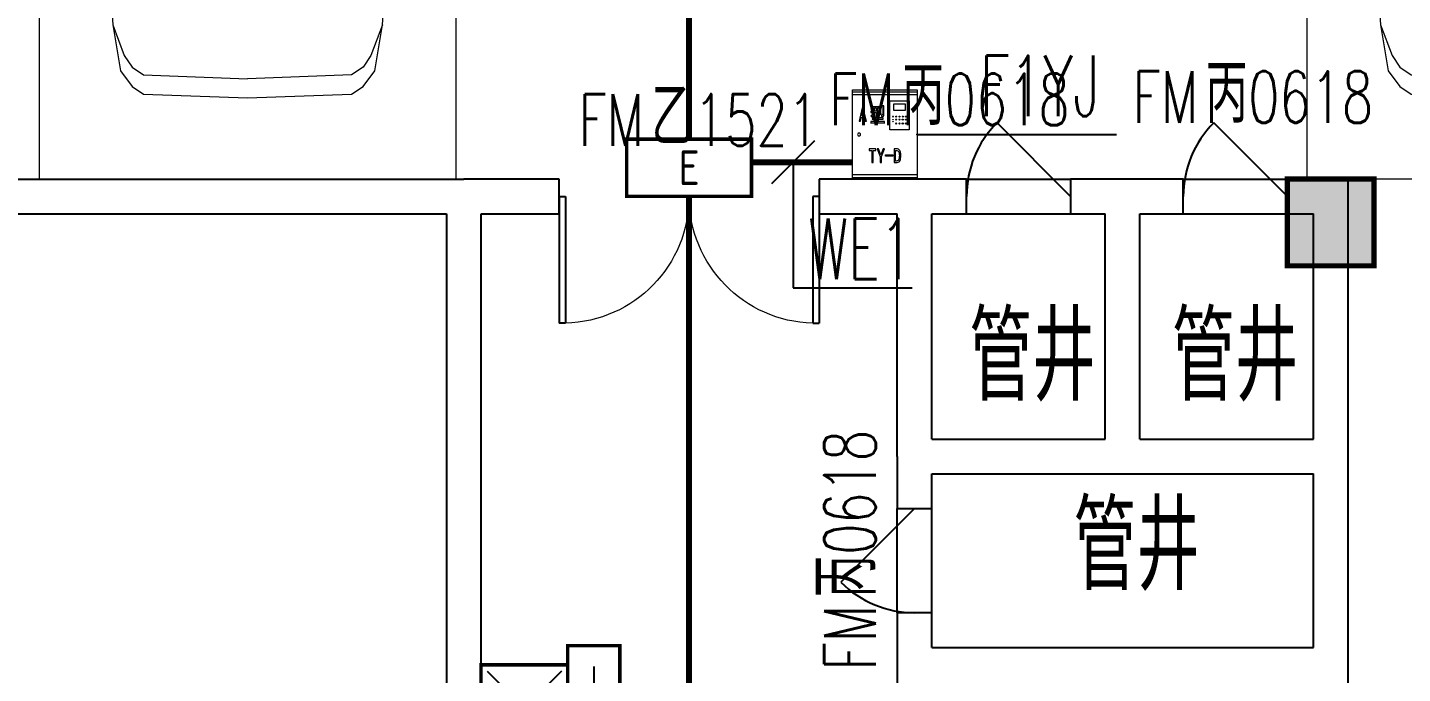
# Model space of a CAD drawing. Extents: x -6243262 to 3079315, y -2914302 to 172723.
# Drawn here: x -2453395 to -2445465, y -1002747 to -999024 of the extents above; entities that cross this region are included whole.
import ezdxf
from ezdxf.enums import TextEntityAlignment as Align

# ---------------------------------------------------------------- set-up
doc = ezdxf.new("R2010")
doc.units = 0
doc.header["$LTSCALE"] = 1000
doc.linetypes.add('DASH', pattern=[0.35, 0.25, -0.1])
for name, color, linetype in [('0-柱网', 2, 'Continuous'), ('DIM-应急', 3, 'Continuous'), ('DIM-消防', 3, 'Continuous'), ('DOOR_FIRE', 4, 'Continuous'), ('DOOR_FIRE_TEXT', 7, 'Continuous'), ('EQUIP-应急', 3, 'Continuous'), ('EQUIP-消防', 3, 'Continuous'), ('PUB_TEXT', 7, 'Continuous'), ('WALL', 9, 'Continuous'), ('WINDOW', 4, 'Continuous'), ('WINDOW_TEXT', 7, 'Continuous'), ('WIRE-应急', 1, 'DASH')]:
    doc.layers.add(name, color=color, linetype=linetype)
doc.layers.add('车位', color=252, linetype='Continuous', lineweight=5)
doc.styles.add('_TCH_DIM', font='SIMPLEX', dxfattribs={"bigfont": 'GBCBIG'})
doc.styles.add('_TCH_WINDOW', font='SIMPLEX', dxfattribs={"height": 3.5, "bigfont": 'GBCBIG'})
doc.styles.add('_TEL_ATTDEF', font='gbenor', dxfattribs={"bigfont": 'gbcbig'})
doc.styles.add('_TEL_DIM', font='SIMPLEX', dxfattribs={"width": 0.8, "height": 3.5, "bigfont": 'HZTXT'})

# ---------------------------------------------------------------- blocks, each defined once
blk = doc.blocks.new('chewei')
at = {"layer": '车位', "color": 0}
for p, q in [((49134.09584943589, 154981.8911440012), (49200.75581665488, 155026.3311221408)), ((49200.75581665488, 155026.3311221408), (49800.69552161907, 155048.5511112144)), ((50400.63522658138, 155026.3311221408), (49800.69552161907, 155048.5511112144)), ((50467.2951938013, 154981.8911440011), (50400.63522658138, 155026.3311221408)), ((49089.65587128959, 154915.2311767803), (49134.09584943589, 154981.8911440012)), ((50511.73517194665, 154915.2311767803), (50467.2951938013, 154981.8911440011)), ((49022.99590407345, 154737.4712642026), (49089.65587128959, 154915.2311767803)), ((50578.39513916468, 154737.4712642026), (50511.73517194665, 154915.2311767803)), ((49311.85576201732, 154359.7314499661), (49622.93560903575, 154426.3914171795)), ((49622.93560903575, 154426.3914171795), (49978.45543420049, 154426.3914171795)), ((50289.53528121893, 154359.7314499661), (49978.45543420049, 154426.3914171795)), ((49245.19579479929, 154293.0714827415), (49311.85576201732, 154359.7314499661)), ((50356.19524843696, 154293.0714827415), (50289.53528121893, 154359.7314499661)), ((49200.75581665488, 154159.7515483111), (49245.19579479929, 154293.0714827415)), ((50400.63522658138, 154159.7515483111), (50356.19524843696, 154293.0714827415)), ((49200.75581665488, 154026.4316138732), (49200.75581665488, 154159.7515483111)), ((50400.63522658138, 154026.4316138732), (50400.63522658138, 154159.7515483111)), ((49245.19579479929, 153937.5516575825), (49200.75581665488, 154026.4316138732)), ((50356.19524843696, 153937.5516575825), (50400.63522658138, 154026.4316138732)), ((49267.41578387196, 153915.331668505), (49245.19579479929, 153937.5516575825)), ((49289.63577294558, 153915.331668505), (49267.41578387196, 153915.331668505)), ((49311.85576201732, 153937.5516575825), (49289.63577294558, 153915.331668505)), ((49356.29574016362, 153959.7716466523), (49311.85576201732, 153937.5516575825)), ((49556.27564181772, 153981.9916357259), (49356.29574016362, 153959.7716466523)), ((50045.11540141852, 153981.9916357259), (49556.27564181772, 153981.9916357259)), ((50045.11540141852, 153981.9916357259), (50245.09530307357, 153959.7716466523)), ((50245.09530307357, 153959.7716466523), (50289.53528121893, 153937.5516575825)), ((50289.53528121893, 153937.5516575825), (50311.75527029161, 153915.331668505)), ((50311.75527029161, 153915.331668505), (50333.97525936523, 153915.331668505)), ((50333.97525936523, 153915.331668505), (50356.19524843696, 153937.5516575825)), ((49156.31583850763, 153848.6717012917), (49134.09584943589, 153826.4517122181)), ((49267.41578387196, 153693.1317777764), (49156.31583850763, 153848.6717012917)), ((50333.97525936523, 153693.1317777764), (50445.07520472768, 153848.6717012917)), ((50445.07520472768, 153848.6717012917), (50467.2951938013, 153826.4517122181)), ((49134.09584943589, 153826.4517122181), (49111.87586036227, 153093.1920728188)), ((50467.2951938013, 153826.4517122181), (50489.51518287492, 153093.1920728188)), ((49289.63577294558, 153582.0318324158), (49267.41578387196, 153693.1317777764)), ((50311.75527029161, 153582.0318324158), (50333.97525936523, 153693.1317777764)), ((49289.63577294558, 153159.8520400321), (49289.63577294558, 153582.0318324158)), ((50311.75527029161, 153159.8520400321), (50311.75527029161, 153582.0318324158)), ((49111.87586036227, 153093.1920728188), (49289.63577294558, 153159.8520400321)), ((50489.51518287492, 153093.1920728188), (50311.75527029161, 153159.8520400321)), ((49289.63577294558, 153093.1920728188), (49111.87586036227, 153004.3121165243)), ((49289.63577294558, 152537.6923460009), (49289.63577294558, 153093.1920728188)), ((50311.75527029161, 153093.1920728188), (50489.51518287492, 153004.3121165243)), ((50311.75527029161, 152537.6923460009), (50311.75527029161, 153093.1920728188)), ((49111.87586036227, 153004.3121165243), (49111.87586036227, 152204.3925099079)), ((50489.51518287492, 153004.3121165243), (50489.51518287492, 152204.3925099079)), ((49111.87586036227, 152204.3925099079), (49289.63577294558, 152537.6923460009)), ((50489.51518287492, 152204.3925099079), (50311.75527029161, 152537.6923460009)), ((49134.09584943589, 152093.2925645435), (49334.07575109094, 152471.03237878)), ((49334.07575109094, 152471.03237878), (49422.95570738165, 152426.5924006328)), ((49422.95570738165, 152426.5924006328), (49556.27564181772, 152404.3724115592)), ((50178.43533585554, 152426.5924006328), (50045.11540141852, 152404.3724115592)), ((50267.31529214625, 152471.03237878), (50178.43533585554, 152426.5924006328)), ((50467.2951938013, 152093.2925645435), (50267.31529214625, 152471.03237878)), ((49556.27564181772, 152404.3724115592), (49800.69552161907, 152382.1524224856)), ((50045.11540141852, 152404.3724115592), (49800.69552161907, 152382.1524224856)), ((49200.75581665488, 152004.4126082491), (49134.09584943589, 152093.2925645435)), ((50400.63522658138, 152004.4126082491), (50467.2951938013, 152093.2925645435)), ((49289.63577294558, 151959.9726301056), (49200.75581665488, 152004.4126082491)), ((49556.27564181772, 151915.5326519621), (49289.63577294558, 151959.9726301056)), ((50045.11540141852, 151915.5326519621), (50311.75527029161, 151959.9726301056)), ((50311.75527029161, 151959.9726301056), (50400.63522658138, 152004.4126082491)), ((49489.61567459969, 150871.1931655396), (49289.63577294558, 151871.0926738111)), ((49800.69552161907, 151893.3126628847), (49556.27564181772, 151915.5326519621)), ((49800.69552161907, 151893.3126628847), (50045.11540141852, 151915.5326519621)), ((50111.77536863751, 150871.1931655396), (50311.75527029161, 151871.0926738111)), ((49067.43588221786, 150937.8531327605), (49022.99590407345, 151048.9530781248)), ((50533.95516101933, 150937.8531327605), (50578.39513916468, 151048.9530781248)), ((49156.31583850763, 150826.7531873962), (49067.43588221786, 150937.8531327605)), ((50445.07520472768, 150826.7531873962), (50533.95516101933, 150937.8531327605)), ((49356.29574016362, 150760.0932201753), (49156.31583850763, 150826.7531873962)), ((50245.09530307357, 150760.0932201753), (50445.07520472768, 150826.7531873962)), ((49800.69552161907, 150715.6532420356), (49356.29574016362, 150760.0932201753)), ((49800.69552161907, 150715.6532420356), (50245.09530307357, 150760.0932201753))]:
    blk.add_line(p, q, dxfattribs=at)
for points in [[(48600.69552161937, 150226.7732857412), (51000.69552161876, 150226.7732857412), (51000.69552161877, 155626.7732857398), (48600.69552161942, 155626.7732857398)], [(50578.39513916468, 154737.4712642026), (50600.61512823736, 154404.1714281096), (50600.61512823736, 151404.4729032915), (50578.39513916468, 150871.1931655396), (50511.73517194665, 150760.0932201753), (50445.07520472768, 150715.6532420356), (50089.55537956388, 150648.9932748148), (49800.69552161907, 150626.7732857412), (49511.83566367236, 150648.9932748148), (49156.31583850763, 150715.6532420356), (49089.65587128959, 150760.0932201753), (49022.99590407345, 150871.1931655396), (49000.77591499889, 151404.4729032915), (49000.77591499889, 154404.1714281096), (49022.99590407345, 154737.4712642026), (49067.43588221786, 155004.1111330748), (49134.09584943589, 155092.9910893655), (49200.75581665488, 155137.4310675089), (49800.69552161907, 155159.6510565788), (50400.63522658138, 155137.4310675089), (50467.2951938013, 155092.9910893655), (50533.95516101933, 155004.1111330748)]]:
    blk.add_lwpolyline(points, close=True, dxfattribs=at)
blk = doc.blocks.new('宿舍楼柱网1')
at = {"layer": '0-柱网'}
h = blk.add_hatch(color=0, dxfattribs=at)
h.dxf.hatch_style = 1
h.paths.add_polyline_path([(639507.8966830173, 145126.3070071307), (640007.8966830173, 145126.3070071307), (640007.8966830173, 144626.3070071307), (639507.8966830173, 144626.3070071307)])
at = {"layer": '0-柱网', "color": 0, "const_width": 30}
blk.add_lwpolyline([(639507.8966830173, 145126.3070071307), (640007.8966830173, 145126.3070071307), (640007.8966830173, 144626.3070071307), (639507.8966830173, 144626.3070071307)], close=True, dxfattribs=at)
blk = doc.blocks.new('$DorLib2D$00000114')
at = {"color": 0}
blk.add_line((0.4999999999999964, 3.552713678800501e-15), (-0.2071067811864751, 0.7071067811864857), dxfattribs=at)
blk.add_arc((0.5000000000013856, -1.154631945610163e-12), 1.000000000001696, 135, 180, dxfattribs=at)
blk = doc.blocks.new('$DorLib2D$00000002')
at = {"color": 0}
for p, q in [((-0.5, -5.684341886080802e-17), (-0.5000000000000007, 0.4875)), ((-0.4750000000000007, 0.4875), (-0.5000000000000007, 0.4875)), ((-0.475, -2.842170943040401e-17), (-0.4750000000000007, 0.4875)), ((0.475, -2.842170943040401e-17), (0.4750000000000007, 0.4875)), ((0.4750000000000007, 0.4875), (0.5000000000000007, 0.4875)), ((0.5, -5.684341886080802e-17), (0.5000000000000007, 0.4875)), ((-0.5, -5.684341886080802e-17), (-0.475, -2.842170943040401e-17)), ((0.5, -5.684341886080802e-17), (0.475, -2.842170943040401e-17))]:
    blk.add_line(p, q, dxfattribs=at)
at = {"color": 0, "lineweight": 13}
for centre, start, end in [((-0.4875, -4.263256414560601e-17), 0, 88.53071641864632), ((0.4875, -4.263256414560601e-17), 91.4692835813537, 180)]:
    blk.add_arc(centre, 0.4875, start, end, dxfattribs=at)
blk = doc.blocks.new('43242')
at = {"layer": 'WALL', "color": 8}
for p, q in [((1210628.766942813, -1140484.36312401), (1213728.766992117, -1140484.364652097)), ((1214278.770689262, -1140484.364923222), (1213728.766992117, -1140484.364652097)), ((1214278.770590675, -1140684.36492323), (1214278.770689262, -1140484.364923222)), ((1215778.770688956, -1140484.365662622), (1215778.77059037, -1140684.365662631)), ((1216328.766992117, -1140484.365933724), (1215778.770688956, -1140484.365662622)), ((1216628.766942749, -1140484.365933838), (1216328.766942823, -1140484.365933724)), ((1216628.766942749, -1140684.365933594), (1216628.766942749, -1140484.365933838)), ((1217528.766942823, -1140484.365933724), (1217228.766942749, -1140484.365933838)), ((1217228.766942749, -1140484.365933838), (1217228.766942749, -1140684.365933594)), ((1217878.766942749, -1140484.365933744), (1217528.766942823, -1140484.365933724)), ((1217878.766942749, -1140684.365933863), (1217878.766942749, -1140484.365933744)), ((1218828.766942873, -1140484.365933653), (1218478.766942749, -1140484.365933711)), ((1218478.766942749, -1140484.365933711), (1218478.766942749, -1140684.365933863)), ((1218828.766942836, -1142084.365933724), (1218828.766942873, -1140484.365933653)), ((1210828.766942813, -1140684.363222597), (1213628.766942829, -1140684.364602811)), ((1213628.766942829, -1140684.364602811), (1213628.76694283, -1146384.36646759)), ((1213828.766942798, -1146384.36646759), (1213828.766942829, -1140684.3647014)), ((1213828.766942829, -1140684.3647014), (1214278.770590675, -1140684.36492323)), ((1215778.77059037, -1140684.365662631), (1216228.766942843, -1140684.36588444)), ((1216228.766942823, -1142084.365933724), (1216228.766942843, -1140684.36588444)), ((1216428.766942842, -1141984.365933667), (1216428.766942842, -1140684.365933634)), ((1216428.766942842, -1140684.365933634), (1216628.766942749, -1140684.365933594)), ((1217228.766942749, -1140684.365933594), (1217428.766942842, -1140684.365933634)), ((1217428.766942842, -1141984.365933667), (1217428.766942842, -1140684.365933634)), ((1217628.766942842, -1141984.365933871), (1217628.766942843, -1140684.365933854)), ((1217628.766942843, -1140684.365933854), (1217878.766942749, -1140684.365933863)), ((1218478.766942749, -1140684.365933863), (1218628.766942781, -1140684.365933854)), ((1218628.766942781, -1141984.365933871), (1218628.766942781, -1140684.365933854)), ((1216428.766942842, -1141984.365933667), (1217428.766942842, -1141984.365933667)), ((1217628.766942842, -1141984.365933871), (1218628.766942781, -1141984.365933871)), ((1216228.766942823, -1142084.365933724), (1216228.766942749, -1142384.365933533)), ((1218828.766942836, -1143284.365933724), (1218828.766942836, -1142084.365933724)), ((1216428.76694286, -1142384.365933533), (1216428.766942749, -1142184.36593387)), ((1216428.766942749, -1142184.36593387), (1217528.766942823, -1142184.365933724)), ((1217528.766942823, -1142184.365933724), (1218628.766942916, -1142184.365933667)), ((1218628.766942916, -1143184.365933769), (1218628.766942916, -1142184.365933667)), ((1216228.766942749, -1142384.365933533), (1216428.76694286, -1142384.365933533)), ((1216428.76694286, -1142984.365933533), (1216228.766942749, -1142984.365933533)), ((1216228.766942749, -1142984.365933533), (1216228.766942823, -1143284.365933724)), ((1216428.766942749, -1143184.365933769), (1216428.76694286, -1142984.365933533)), ((1216428.766942749, -1143184.365933769), (1218628.766942916, -1143184.365933769)), ((1216228.766942823, -1143284.365933724), (1216228.766942832, -1143909.365933533)), ((1218828.766942836, -1145684.365933724), (1218828.766942836, -1143284.365933724))]:
    blk.add_line(p, q, dxfattribs=at)
at = {"layer": 'WINDOW', "color": 8}
for p, q in [((1216628.766942823, -1140484.365933724), (1217228.766942823, -1140484.365933724)), ((1217878.766942823, -1140484.365933724), (1218478.766942823, -1140484.365933724)), ((1216628.766942823, -1140684.365933724), (1217228.766942823, -1140684.365933724)), ((1217878.766942823, -1140684.365933724), (1218478.766942823, -1140684.365933724)), ((1216228.766942823, -1142984.365933724), (1216228.766942823, -1142384.365933724)), ((1216428.766942823, -1142984.365933724), (1216428.766942823, -1142384.365933724))]:
    blk.add_line(p, q, dxfattribs=at)
at = {"layer": '0-柱网', "color": 8}
blk.add_blockref('宿舍楼柱网1', (578970.8709176425, -1285610.676399468), dxfattribs=at)
at = {"layer": 'DOOR_FIRE', "color": 8, "xscale": 1500, "yscale": -1500, "zscale": 200, "rotation": 359.9999717569882}
blk.add_blockref('$DorLib2D$00000002', (1215028.770639825, -1140584.365292912), dxfattribs=at)
at = {"layer": 'WINDOW', "color": 8, "xscale": 600, "yscale": 600, "zscale": 600}
for p in [(1216928.766942823, -1140584.365933724), (1218178.766942823, -1140584.365933724)]:
    blk.add_blockref('$DorLib2D$00000114', p, dxfattribs=at)
at = {"layer": 'WINDOW', "color": 8, "xscale": 600, "yscale": 600, "zscale": 600, "rotation": 90}
blk.add_blockref('$DorLib2D$00000114', (1216328.766942823, -1142684.365933724), dxfattribs=at)
at = {"layer": '车位', "color": 8, "xscale": -1, "rotation": 180}
for p in [(1162681.852175317, -984857.593181823), (1169992.571717332, -984857.5931807848)]:
    blk.add_blockref('chewei', p, dxfattribs=at)
at = {"layer": 'DOOR_FIRE_TEXT', "color": 8, "style": '_TCH_WINDOW'}
blk.add_text('乙', height=337.5886524822695, rotation=359.9999717569882, dxfattribs=at).set_placement((1214810.898213136, -1140292.558223827))
at = {"layer": 'DOOR_FIRE_TEXT', "color": 8, "style": '_TCH_WINDOW', "width": 0.7058823529411765}
for s, p in [('FM', (1214390.898213136, -1140292.558016795)), ('1521', (1215056.642893987, -1140292.558344962))]:
    blk.add_text(s, height=297.5, rotation=359.9999717569882, dxfattribs=at).set_placement(p)
at = {"layer": 'PUB_TEXT', "color": 8, "style": '_TCH_DIM'}
for p in [(1216643.317587855, -1141761.915323646), (1217811.955085459, -1141761.915323646), (1217244.035539002, -1142853.279887855)]:
    blk.add_text('管井', height=506.3829787234042, dxfattribs=at).set_placement(p)
at = {"layer": 'WINDOW_TEXT', "color": 8, "style": '_TCH_WINDOW', "width": 0.7058823529411765}
for s, p in [('FM', (1215837.074886277, -1140174.376423698)), ('0618', (1216502.819567128, -1140174.376423698)), ('FM', (1217587.042887183, -1140161.092209916)), ('0618', (1218252.787568034, -1140161.092209916))]:
    blk.add_text(s, height=297.5, dxfattribs=at).set_placement(p)
at = {"layer": 'WINDOW_TEXT', "color": 8, "style": '_TCH_WINDOW'}
for p in [(1216257.074886277, -1140174.376423698), (1218007.042887183, -1140161.092209916)]:
    blk.add_text('丙', height=337.5886524822695, dxfattribs=at).set_placement(p)
at = {"layer": 'WINDOW_TEXT', "color": 8, "style": '_TCH_WINDOW', "width": 0.7058823529411765}
for s, p in [('0618', (1216104.90892658, -1142650.555453978)), ('FM', (1216104.90892658, -1143316.300134829))]:
    blk.add_text(s, height=297.5, rotation=90, dxfattribs=at).set_placement(p)
at = {"layer": 'WINDOW_TEXT', "color": 8, "style": '_TCH_WINDOW'}
blk.add_text('丙', height=337.5886524822695, rotation=90, dxfattribs=at).set_placement((1216104.90892658, -1142896.300134829))
blk = doc.blocks.new('$equip$00002604')
blk.add_hatch(color=256).paths.add_polyline_path([(0.2745181131831487, 0.5000125000005937, 1), (-0.2744993631858961, 0.5000125000005937, 1)])
for p, q in [((-0.4285620535811177, 0.9285839285730617), (-0.1940976152691292, 0.6941194902610732)), ((0.1941163652627438, 0.6941194902683492), (0.4285808035638183, 0.9285839285730617)), ((-0.4285620535811177, 0.07144107142812572), (-0.1940976152691292, 0.3059055097401142)), ((0.1941163652627438, 0.3059055097328383), (0.4285808035638183, 0.07144107142812572))]:
    blk.add_line(p, q)
at = {"const_width": 0.04}
blk.add_lwpolyline([(-0.4999906250013737, 1.000012500000594), (-0.4999906250013737, 1.250000059371814e-05), (0.5000093749986263, 1.250000059371814e-05), (0.5000093749986263, 1.000012500000594), (-0.4999906250013737, 1.000012500000594), (-0.4999906250013737, 1.250000059371814e-05)], dxfattribs=at)
blk.add_lwpolyline([(-0.4999906250013737, 1.000012500000594), (-0.4999906250013737, 1.250000059371814e-05), (0.5000093749986263, 1.250000059371814e-05), (0.5000093749986263, 1.000012500000594)], close=True)
blk.add_circle((9.374998626299202e-06, 0.5000125000005937), 0.2745087381843628)
for p in [(9.374998626299202e-06, 1.000012500000594), (-0.4999906250013737, 0.5000125000005937), (0.5000093749986263, 0.5000125000005937), (0, 0)]:
    blk.add_point(p)
at = {"color": 7, "style": '_TEL_DIM', "flags": 1}
blk.add_attdef('A', text='', height=2.5e-05, dxfattribs=at).set_placement((0, 0), align=Align.MIDDLE_CENTER)
blk = doc.blocks.new('$equip$00002540')
blk.add_hatch(color=256).paths.add_polyline_path([(0.2400000000016007, 0.3720000000030268), (0.2400000000016007, 0.2280000000064319), (0.5280000000020664, 0.3000000000029104)])
for p, q in [((-0.7199999999975262, 0.6000000000058208), (-0.7199999999975262, 0)), ((0.7199999999975262, 0.6000000000058208), (-0.7199999999975262, 0.6000000000058208)), ((0.7199999999975262, 0), (0.7199999999975262, 0.6000000000058208)), ((0.2400000000016007, 0.3720000000030268), (0.2400000000016007, 0.2280000000064319)), ((0.5280000000020664, 0.3000000000029104), (0.2400000000016007, 0.3720000000030268)), ((0.2400000000016007, 0.2280000000064319), (0.5280000000020664, 0.3000000000029104)), ((-0.7199999999975262, 0), (0.7199999999975262, 0))]:
    blk.add_line(p, q)
at = {"color": 7}
blk.add_line((-0.4800000000032014, 0.3000000000029104), (0.4800000000032014, 0.3000000000029104), dxfattribs=at)
at = {"const_width": 0.04}
blk.add_lwpolyline([(-0.7199999999975262, 0.6000000000058208), (-0.7199999999975262, 0), (0.7199999999975262, 0), (0.7199999999975262, 0.6000000000058208), (-0.7199999999975262, 0.6000000000058208), (-0.7199999999975262, 0)], dxfattribs=at)
for p in [(0, 0.6000000000058208), (-0.7199999999975262, 0.3000000000029104), (0.7199999999975262, 0.3000000000029104), (0, 0)]:
    blk.add_point(p)
at = {"color": 7, "style": '_TEL_DIM', "flags": 1}
blk.add_attdef('A', text='', height=2e-05, dxfattribs=at).set_placement((0, 0), align=Align.MIDDLE_CENTER)
blk = doc.blocks.new('$equip$00002534')
for p, q in [((-0.7200000000011642, 0.6599999999998545), (-0.7200000000011642, 0)), ((0.7200000000011642, 0.6599999999998545), (-0.7200000000011642, 0.6599999999998545)), ((0.7200000000011642, 0), (0.7200000000011642, 0.6599999999998545)), ((-0.7200000000011642, 0), (0.7200000000011642, 0))]:
    blk.add_line(p, q)
at = {"const_width": 0.04}
blk.add_lwpolyline([(-0.7200000000011642, 0.6599999999998545), (-0.7200000000011642, 0), (0.7200000000011642, 0), (0.7200000000011642, 0.6599999999998545), (-0.7200000000011642, 0.6599999999998545), (-0.7200000000011642, 0)], dxfattribs=at)
for p in [(0, 0.6599999999998545), (-0.7200000000011642, 0.3299999999981083), (0.7200000000011642, 0.3299999999981083), (0, 0)]:
    blk.add_point(p)
at = {"color": 7, "style": '_TEL_DIM'}
blk.add_attdef('$TEXT$', text='', height=0.4, dxfattribs=at).set_placement((0, 0.3299999999981083), align=Align.MIDDLE_CENTER)
at = {"color": 7, "style": '_TEL_DIM', "flags": 1}
blk.add_attdef('A', text='', height=2e-05, dxfattribs=at).set_placement((0, 0), align=Align.MIDDLE_CENTER)
blk = doc.blocks.new('$equip_U$00000189(cyquan-PC)')
at = {"color": 5, "lineweight": 0}
for p, q in [((0.0539999987740885, -0.4428000122388767), (0.0539999987740885, -0.1187999993671838)), ((0.0539999987740885, -0.1187999993671838), (0.2700000107142841, -0.1187999993671838)), ((0.2700000107142841, -0.1187999993671838), (0.2700000107142841, -0.4428000122388767)), ((0.0976499967146083, -0.2268000036456215), (0.0976499967146083, -0.1539000034390483)), ((0.0976499967146083, -0.1539000034390483), (0.2254499941918766, -0.1539000034390483)), ((0.2254499941918766, -0.2268000036456215), (0.0976499967146083, -0.2268000036456215)), ((0.2254499941918766, -0.1539000034390483), (0.2254499941918766, -0.2268000036456215)), ((0.2700000107142841, -0.4428000122388767), (0.0539999987740885, -0.4428000122388767))]:
    blk.add_line(p, q, dxfattribs=at)
at = {"lineweight": 0}
for p, q in [((-0.2538930864975555, -0.2003081433540501), (-0.2875522347239894, -0.3460854402001132)), ((-0.2714337693687412, -0.3460854402001132), (-0.2619523191751796, -0.301285587996972)), ((-0.2619523191751796, -0.301285587996972), (-0.2323227872911957, -0.301285587996972)), ((-0.2586338115870603, -0.285404158908932), (-0.2479671801338554, -0.2339672915622941)), ((-0.2358783311210573, -0.285404158908932), (-0.2586338115870603, -0.285404158908932)), ((-0.2406190562178381, -0.2003081433540501), (-0.2538930864975555, -0.2003081433540501)), ((-0.2479671801338554, -0.2339672915622941), (-0.2465449625888141, -0.2339672915622941)), ((-0.2465449625888141, -0.2339672915622941), (-0.2358783311210573, -0.285404158908932)), ((-0.2067228717569378, -0.3460854402001132), (-0.2406190562178381, -0.2003081433540501)), ((-0.2323227872911957, -0.301285587996972), (-0.2230783733539283, -0.3460854402001132)), ((-0.1455373189455713, -0.2344413640785206), (-0.1573891317020752, -0.2339672915622941)), ((-0.1573891317020752, -0.2339672915622941), (-0.1573891317020752, -0.2500857569066284)), ((-0.1573891317020752, -0.2500857569066284), (-0.1533595153741771, -0.2498487206539721)), ((-0.1464854639707482, -0.279478252534318), (-0.1573891317020752, -0.2863523039304709)), ((-0.1573891317020752, -0.2863523039304709), (-0.1528854428470368, -0.2918041377888585)), ((-0.1533595153741771, -0.2498487206539721), (-0.1419817751157097, -0.2493746481450216)), ((-0.1528854428470368, -0.2918041377888585), (-0.1464854639707482, -0.3022337330148729)), ((-0.1381891950441059, -0.1858489317928615), (-0.1486187902773963, -0.1851378230276168)), ((-0.1486187902773963, -0.1851378230276168), (-0.1486187902773963, -0.2003081433540501)), ((-0.1486187902773963, -0.2003081433540501), (-0.1400854850799078, -0.1998340708378237)), ((-0.1389003038057126, -0.2709449473477434), (-0.1464854639707482, -0.279478252534318)), ((-0.1464854639707482, -0.3022337330148729), (-0.1457743552091415, -0.3015226242569042)), ((-0.1457743552091415, -0.3015226242569042), (-0.1370040137699107, -0.2937004278355744)), ((-0.134396614965226, -0.234915436591109), (-0.1455373189455713, -0.2344413640785206)), ((-0.1419817751157097, -0.2493746481450216), (-0.1310781074062106, -0.2491376118887274)), ((-0.1400854850799078, -0.1998340708378237), (-0.1289447811068385, -0.1993599983325112)), ((-0.1384262313076761, -0.2702338385897747), (-0.1389003038057126, -0.2709449473477434)), ((-0.1332114336910308, -0.2581449895769765), (-0.1384262313076761, -0.2702338385897747)), ((-0.1263373822948779, -0.1858489317928615), (-0.1381891950441059, -0.1858489317928615)), ((-0.1370040137699107, -0.2937004278355744), (-0.1289447811068385, -0.2827967601078853)), ((-0.1296558898538933, -0.234915436591109), (-0.134396614965226, -0.234915436591109)), ((-0.1310781074062106, -0.2491376118887274), (-0.1332114336910308, -0.2581449895769765)), ((-0.1291818173413048, -0.2206932612862147), (-0.1296558898538933, -0.234915436591109)), ((-0.1289447811068385, -0.1993599983325112), (-0.1291818173413048, -0.2064710859776824)), ((-0.1291818173413048, -0.2064710859776824), (-0.1291818173413048, -0.2206932612862147)), ((-0.1289447811068385, -0.2827967601078853), (-0.1256262735332712, -0.2763967812206829)), ((-0.0865152914411738, -0.1858489317928615), (-0.1263373822948779, -0.1858489317928615)), ((-0.1256262735332712, -0.2763967812206829), (-0.1211225846927846, -0.2640708959515905)), ((-0.1211225846927846, -0.2640708959515905), (-0.1182781496318057, -0.2491376118887274)), ((-0.1182781496318057, -0.2491376118887274), (-0.0959967416492873, -0.2491376118887274)), ((-0.1175670408483711, -0.229937675230758), (-0.1173300045993528, -0.2169006812073348)), ((-0.1175670408483711, -0.234915436591109), (-0.1175670408483711, -0.229937675230758)), ((-0.0959967416492873, -0.234915436591109), (-0.1175670408483711, -0.234915436591109)), ((-0.1173300045993528, -0.2169006812073348), (-0.1168559320940403, -0.1993599983325112)), ((-0.1168559320940403, -0.1993599983325112), (-0.0959967416492873, -0.1993599983325112)), ((-0.0962337778983056, -0.2747375274338992), (-0.09670785041089401, -0.290381920265645)), ((-0.09670785041089401, -0.290381920265645), (-0.0824856751059997, -0.290381920265645)), ((-0.0959967416492873, -0.2617005334068381), (-0.0962337778983056, -0.2747375274338992)), ((-0.0959967416492873, -0.1993599983325112), (-0.0959967416492873, -0.234915436591109)), ((-0.0959967416492873, -0.2491376118887274), (-0.0959967416492873, -0.2593301708511717)), ((-0.0959967416492873, -0.2593301708511717), (-0.0959967416492873, -0.2617005334068381)), ((-0.0872264002173324, -0.2920411740524287), (-0.0869893639537622, -0.2974930079144542)), ((-0.0732412611614564, -0.2920411740524287), (-0.0872264002173324, -0.2920411740524287)), ((-0.0869893639537622, -0.2974930079144542), (-0.0865152914411738, -0.3107670381978096)), ((-0.075848659966141, -0.1856118955365673), (-0.0865152914411738, -0.1858489317928615)), ((-0.0831967838748824, -0.1993599983325112), (-0.08082642133376801, -0.1993599983325112)), ((-0.0831967838748824, -0.234915436591109), (-0.0831967838748824, -0.1993599983325112)), ((-0.0722931161435554, -0.2344413640785206), (-0.0831967838748824, -0.234915436591109)), ((-0.0831967838748824, -0.234915436591109), (-0.0831967838748824, -0.2491376118887274)), ((-0.0831967838748824, -0.2491376118887274), (-0.0831967838748824, -0.234915436591109)), ((-0.0831967838748824, -0.2491376118887274), (-0.0760856962151593, -0.2493746481450216)), ((-0.0831967838748824, -0.2600412796200544), (-0.0831967838748824, -0.2491376118887274)), ((-0.0831967838748824, -0.2742634549285867), (-0.0831967838748824, -0.2600412796200544)), ((-0.0827227113695699, -0.2884856302225671), (-0.0831967838748824, -0.2742634549285867)), ((-0.0824856751059997, -0.290381920265645), (-0.0827227113695699, -0.2884856302225671)), ((-0.08082642133376801, -0.1993599983325112), (-0.06897460857726401, -0.2003081433540501)), ((-0.0760856962151593, -0.2493746481450216), (-0.0644709197367774, -0.2500857569066284)), ((-0.06897460857726401, -0.1851378230276168), (-0.075848659966141, -0.1856118955365673)), ((-0.0737153336667689, -0.307211494371586), (-0.0732412611614564, -0.2920411740524287)), ((-0.0644709197367774, -0.2339672915622941), (-0.0722931161435554, -0.2344413640785206)), ((-0.06897460857726401, -0.2003081433540501), (-0.06897460857726401, -0.1851378230276168)), ((-0.0644709197367774, -0.2500857569066284), (-0.0644709197367774, -0.2339672915622941)), ((-0.0568857595571899, -0.1901155843879678), (-0.0564116870518774, -0.2007822158630006)), ((-0.0433746930357302, -0.1901155843879678), (-0.0568857595571899, -0.1901155843879678)), ((-0.0564116870518774, -0.2541153732490784), (-0.0568857595571899, -0.2685745848029911)), ((-0.0568857595571899, -0.2685745848029911), (-0.0433746930357302, -0.2685745848029911)), ((-0.0564116870518774, -0.2007822158630006), (-0.0561746508028591, -0.2161895724457281)), ((-0.0561746508028591, -0.2425005967525067), (-0.0564116870518774, -0.2541153732490784)), ((-0.0561746508028591, -0.2161895724457281), (-0.0561746508028591, -0.2425005967525067)), ((-0.044085801782785, -0.2029155421623727), (-0.0433746930357302, -0.1901155843879678)), ((-0.044085801782785, -0.2161895724457281), (-0.044085801782785, -0.2029155421623727)), ((-0.044085801782785, -0.2425005967525067), (-0.044085801782785, -0.2161895724457281)), ((-0.0438487655483186, -0.2562486995411746), (-0.044085801782785, -0.2425005967525067)), ((-0.0433746930357302, -0.2685745848029911), (-0.0438487655483186, -0.2562486995411746)), ((-0.0282043727056589, -0.2790041800217295), (-0.0414784029926523, -0.279478252534318)), ((-0.0414784029926523, -0.279478252534318), (-0.0391080404369859, -0.2863523039304709)), ((-0.0391080404369859, -0.2863523039304709), (-0.0353154603581061, -0.2989152254522196)), ((-0.0353154603581061, -0.2989152254522196), (-0.0237006838578964, -0.2958337541276705)), ((-0.0260710463990108, -0.2778189987438964), (-0.0282043727056589, -0.2790041800217295)), ((-0.0246488288830733, -0.2652560772330617), (-0.0260710463990108, -0.2778189987438964)), ((-0.02535993764468, -0.1749452640615345), (-0.02535993764468, -0.1761304453357297)), ((-0.0118488711086684, -0.1749452640615345), (-0.02535993764468, -0.1749452640615345)), ((-0.02535993764468, -0.1761304453357297), (-0.0248858651320916, -0.1901155843879678)), ((-0.0248858651320916, -0.1901155843879678), (-0.0246488288830733, -0.2045747959455184)), ((-0.0246488288830733, -0.2045747959455184), (-0.0246488288830733, -0.2652560772330617)), ((-0.0237006838578964, -0.2958337541276705), (-0.0158784874511184, -0.290381920265645)), ((-0.0158784874511184, -0.290381920265645), (-0.0135081248881761, -0.2846930501400493)), ((-0.0135081248881761, -0.2846930501400493), (-0.0125599798702751, -0.2692856935682357)), ((-0.0125599798702751, -0.203152578411391), (-0.0123229436212569, -0.1889304031101346)), ((-0.0125599798702751, -0.2045747959455184), (-0.0125599798702751, -0.203152578411391)), ((-0.0125599798702751, -0.2692856935682357), (-0.0125599798702751, -0.2045747959455184)), ((-0.0123229436212569, -0.1889304031101346), (-0.0118488711086684, -0.1749452640615345)), ((-0.2875522347239894, -0.3460854402001132), (-0.2714337693687412, -0.3460854402001132)), ((-0.2230783733539283, -0.3460854402001132), (-0.2067228717569378, -0.3460854402001132)), ((-0.1460113914581598, -0.351774310318433), (-0.1566780229404685, -0.3510632015568262)), ((-0.1566780229404685, -0.3510632015568262), (-0.1566780229404685, -0.3671816668975225)), ((-0.1566780229404685, -0.3671816668975225), (-0.1564409866841743, -0.3671816668975225)), ((-0.1564409866841743, -0.3671816668975225), (-0.1457743552091415, -0.3664705581359158)), ((-0.1341595787089318, -0.3520113465820032), (-0.1460113914581598, -0.351774310318433)), ((-0.1457743552091415, -0.3664705581359158), (-0.1336855061963433, -0.3662335218759836)), ((-0.1391373400620068, -0.3098188931726327), (-0.141270666361379, -0.3259373585242429)), ((-0.141270666361379, -0.3259373585242429), (-0.1355817962248693, -0.3254632860152924)), ((-0.1282336723234039, -0.3102929656815831), (-0.1391373400620068, -0.3098188931726327)), ((-0.1355817962248693, -0.3254632860152924), (-0.1242040559955058, -0.3252262497553602)), ((-0.1336855061963433, -0.3520113465820032), (-0.1341595787089318, -0.3520113465820032)), ((-0.0865152914411738, -0.3520113465820032), (-0.1336855061963433, -0.3520113465820032)), ((-0.1336855061963433, -0.3662335218759836), (-0.0246488288830733, -0.3662335218759836)), ((-0.1168559320940403, -0.3107670381978096), (-0.1282336723234039, -0.3102929656815831)), ((-0.1242040559955058, -0.3252262497553602), (-0.1128263157588663, -0.3249892135063419)), ((-0.1128263157588663, -0.3107670381978096), (-0.1168559320940403, -0.3107670381978096)), ((-0.0865152914411738, -0.3107670381978096), (-0.1128263157588663, -0.3107670381978096)), ((-0.1128263157588663, -0.3249892135063419), (-0.0865152914411738, -0.3249892135063419)), ((-0.0865152914411738, -0.3249892135063419), (-0.0865152914411738, -0.3520113465820032)), ((-0.0737153336667689, -0.3107670381978096), (-0.0737153336667689, -0.307211494371586)), ((-0.0447969105662196, -0.3107670381978096), (-0.0737153336667689, -0.3107670381978096)), ((-0.0737153336667689, -0.3249892135063419), (-0.0447969105662196, -0.3249892135063419)), ((-0.0737153336667689, -0.3520113465820032), (-0.0737153336667689, -0.3249892135063419)), ((-0.02535993764468, -0.3520113465820032), (-0.0737153336667689, -0.3520113465820032)), ((-0.0329450978024397, -0.3105300019451533), (-0.0447969105662196, -0.3107670381978096)), ((-0.0447969105662196, -0.3249892135063419), (-0.0433746930357302, -0.3249892135063419)), ((-0.0433746930357302, -0.3249892135063419), (-0.032233989033557, -0.3252262497553602)), ((-0.0220414300783887, -0.3100559294325649), (-0.0329450978024397, -0.3105300019451533)), ((-0.032233989033557, -0.3252262497553602), (-0.0206192125406233, -0.3259373585242429)), ((-0.0137451611517463, -0.351774310318433), (-0.02535993764468, -0.3520113465820032)), ((-0.0246488288830733, -0.3662335218759836), (-0.0139821974007646, -0.3664705581359158)), ((-0.0206192125406233, -0.3098188931726327), (-0.0220414300783887, -0.3100559294325649)), ((-0.0206192125406233, -0.3259373585242429), (-0.0206192125406233, -0.3098188931726327)), ((-0.0139821974007646, -0.3664705581359158), (-0.0030785296767135, -0.3671816668975225)), ((-0.0030785296767135, -0.3510632015568262), (-0.0137451611517463, -0.351774310318433)), ((-0.0030785296767135, -0.3671816668975225), (-0.0030785296767135, -0.3510632015568262))]:
    blk.add_line(p, q, dxfattribs=at)
at = {"color": 254, "lineweight": 0}
for p, q in [((-0.2796809613500955, -0.4796100100611512), (-0.296319025757839, -0.4796100100611512)), ((-0.296319025757839, -0.5094900112708274), (-0.2796809613500955, -0.5094900112708274))]:
    blk.add_line(p, q, dxfattribs=at)
at = {"color": 7, "lineweight": 0}
for p, q in [((-0.1005688591321814, -0.6542237612120517), (-0.1744741498696385, -0.6542237612120517)), ((-0.1744741498696385, -0.6542237612120517), (-0.1744741498696385, -0.6713612199382624)), ((-0.1744741498696385, -0.6713612199382624), (-0.1457689065209706, -0.6713612199382624)), ((-0.1457689065209706, -0.6713612199382624), (-0.1457689065209706, -0.8080324532384111)), ((-0.129274102517229, -0.6713612199382624), (-0.1005688591321814, -0.6713612199382624)), ((-0.129274102517229, -0.8080324532384111), (-0.129274102517229, -0.6713612199382624)), ((-0.1005688591321814, -0.6713612199382624), (-0.1005688591321814, -0.6542237612120517)), ((-0.0875015468773199, -0.6542237612120517), (-0.0536550659089699, -0.7388399636511167)), ((-0.0710067428444745, -0.6542237612120517), (-0.0875015468773199, -0.6542237612120517)), ((-0.0459432094794465, -0.7199887590541039), (-0.0710067428444745, -0.6542237612120517)), ((-0.0536550659089699, -0.7388399636511167), (-0.0536550659089699, -0.8080324532384111)), ((-0.0450863365404075, -0.7199887590541039), (-0.0459432094794465, -0.7199887590541039)), ((-0.0200228031608276, -0.6542237612120517), (-0.0450863365404075, -0.7199887590541039)), ((-0.0371602618834004, -0.7388399636511167), (-0.0035279991425341, -0.6542237612120517)), ((-0.0371602618834004, -0.8080324532384111), (-0.0371602618834004, -0.7388399636511167)), ((-0.0035279991425341, -0.6542237612120517), (-0.0200228031608276, -0.6542237612120517)), ((0.0052549484389601, -0.721702504928544), (0.0870863138407003, -0.721702504928544)), ((0.0052549484389601, -0.736055126606516), (0.0052549484389601, -0.721702504928544)), ((0.0870863138407003, -0.736055126606516), (0.0052549484389601, -0.736055126606516)), ((0.0870863138407003, -0.721702504928544), (0.0870863138407003, -0.736055126606516)), ((0.0870863138407003, -0.736055126606516), (0.0870863138407003, -0.736055126606516)), ((0.1014389355186722, -0.6542237612120517), (0.1014389355186722, -0.8080324532384111)), ((0.1258598141939728, -0.6542237612120517), (0.1014389355186722, -0.6542237612120517)), ((0.1179337395369657, -0.6713612199382624), (0.1258598141939728, -0.6713612199382624)), ((0.1179337395369657, -0.7908949945085624), (0.1179337395369657, -0.6713612199382624)), ((0.1384986899938667, -0.6555090706206101), (0.1258598141939728, -0.6542237612120517)), ((0.1258598141939728, -0.6713612199382624), (0.133785888843704, -0.6722180928700255)), ((0.133785888843704, -0.6722180928700255), (0.1440683640757925, -0.6765024575543066)), ((0.1494238199375104, -0.6589365623658523), (0.1384986899938667, -0.6555090706206101)), ((0.1440683640757925, -0.6765024575543066), (0.1517802205125918, -0.6848569686808333)), ((0.1584209857610404, -0.6647204546752619), (0.1494238199375104, -0.6589365623658523)), ((0.1517802205125918, -0.6848569686808333), (0.1541366210803972, -0.6891413333542005)), ((0.1541366210803972, -0.6891413333542005), (0.1575641128220013, -0.7000664632942062)), ((0.1588494222232839, -0.7557632041352919), (0.156064585185959, -0.7684020799424616)), ((0.1575641128220013, -0.7000664632942062), (0.1597062951623229, -0.7142048667374185)), ((0.1654901874862844, -0.6722180928700255), (0.1584209857610404, -0.6647204546752619)), ((0.1601347316391184, -0.7399110548140015), (0.1588494222232839, -0.7557632041352919)), ((0.1597062951623229, -0.7142048667374185), (0.1603489498666022, -0.7315565436911129)), ((0.1603489498666022, -0.7315565436911129), (0.1601347316391184, -0.7399110548140015)), ((0.1702029886364471, -0.6814294769319531), (0.1654901874862844, -0.6722180928700255)), ((0.173844698612811, -0.6929972615689622), (0.1702029886364471, -0.6814294769319531)), ((0.1714882980304537, -0.7758997181299492), (0.1749157897866098, -0.7634750605539012)), ((0.1762010991878924, -0.7067072285426548), (0.173844698612811, -0.6929972615689622)), ((0.1749157897866098, -0.7634750605539012), (0.1770579721196555, -0.7486940024064097)), ((0.177486408589175, -0.7227735960950668), (0.1762010991878924, -0.7067072285426548)), ((0.1770579721196555, -0.7486940024064097), (0.1777006268239347, -0.7315565436911129)), ((0.1777006268239347, -0.7315565436911129), (0.177486408589175, -0.7227735960950668)), ((-0.1457689065209706, -0.8080324532384111), (-0.129274102517229, -0.8080324532384111)), ((-0.0536550659089699, -0.8080324532384111), (-0.0371602618834004, -0.8080324532384111)), ((0.1014389355186722, -0.8080324532384111), (0.1258598141939728, -0.8080324532384111)), ((0.1258598141939728, -0.7908949945085624), (0.1179337395369657, -0.7908949945085624)), ((0.1376418170839315, -0.7889670304102765), (0.1258598141939728, -0.7908949945085624)), ((0.1258598141939728, -0.8080324532384111), (0.1352854164942983, -0.8071755802993721)), ((0.1352854164942983, -0.8071755802993721), (0.14621054642339, -0.8039623067888896)), ((0.1470674193624291, -0.7831831380899531), (0.1376418170839315, -0.7889670304102765)), ((0.14621054642339, -0.8039623067888896), (0.1556361487237154, -0.7981784144612903)), ((0.1517802205125918, -0.7773992457623536), (0.1470674193624291, -0.7831831380899531)), ((0.156064585185959, -0.7684020799424616), (0.1517802205125918, -0.7773992457623536)), ((0.1556361487237154, -0.7981784144612903), (0.1639906598429661, -0.7900381215767994)), ((0.1639906598429661, -0.7900381215767994), (0.166775496880291, -0.7859679751309159)), ((0.166775496880291, -0.7859679751309159), (0.1714882980304537, -0.7758997181299492))]:
    blk.add_line(p, q, dxfattribs=at)
at = {"lineweight": 0}
blk.add_lwpolyline([(-0.3600000053775147, 0), (0.3600000053847907, 0), (0.3600000053847907, -0.9900000214693137), (-0.3600000053775147, -0.9900000214693137)], close=True, dxfattribs=at)
for points in [[(-0.3600000053775147, -0.0187455833074637), (0.3600000053847907, -0.0187455833074637)], [(-0.3600000053775147, -0.0487272888531152), (0.3600000053847907, -0.0487272888531152)], [(-0.3600000053775147, -0.9403727442040691), (0.3600000053847907, -0.9403727442040691)], [(-0.3600000053775147, -0.972527199985052), (0.3600000053847907, -0.972527199985052)]]:
    blk.add_lwpolyline(points, dxfattribs=at)
at = {"color": 5, "lineweight": 0}
for centre, radius in [((0.0895499999824097, -0.2956500107284228), 0.0049500000000036), ((0.0895499999824097, -0.2956500107284228), 0.0004500000000004), ((0.1255499999824678, -0.2956500107284228), 0.0049500000000036), ((0.1255499999824678, -0.2956500107284228), 0.0004500000000004), ((0.1615499999825261, -0.2956500107284228), 0.0049500000000036), ((0.1615499999825261, -0.2956500107284228), 0.0004500000000004), ((0.1975499999825843, -0.2956500107284228), 0.0049500000000036), ((0.1975499999825843, -0.2956500107284228), 0.0004500000000004), ((0.2335499999826425, -0.2956500107284228), 0.0049500000000036), ((0.2335499999826425, -0.2956500107284228), 0.0004500000000004), ((0.0886499999833177, -0.3289500107348431), 0.0019800000000014), ((0.0886499999833177, -0.3523500107330619), 0.0019800000000009), ((0.1255499999824678, -0.3289500107348431), 0.0063000000000037), ((0.1255499999824678, -0.3730500107340049), 0.0063000000000037), ((0.1615499999825261, -0.3289500107348431), 0.0063000000000037), ((0.1615499999825261, -0.3730500107340049), 0.0063000000000037), ((0.1975499999825843, -0.3289500107348431), 0.0063000000000037), ((0.1975499999825843, -0.3730500107340049), 0.0063000000000037), ((0.2335499999826425, -0.3289500107348431), 0.0063000000000037), ((0.2335499999826425, -0.3730500107340049), 0.0063000000000037)]:
    blk.add_circle(centre, radius, dxfattribs=at)
at = {"color": 254, "lineweight": 0}
for centre, radius, start, end in [((-0.2880000109653338, -0.4945500106659893), 0.0170999890435706, 119.1102970914481, 240.8897029085519), ((-0.2880000012519304, -0.4945500106659893), 0.0171000012408747, 299.1103705221208, 60.88962947787919)]:
    blk.add_arc(centre, radius, start, end, dxfattribs=at)
at = {"color": 7, "style": '_TEL_DIM', "flags": 1}
for tag in ['REMARK', 'A']:
    blk.add_attdef(tag, text='', height=2e-05, dxfattribs=at).set_placement((0, 0), align=Align.MIDDLE_CENTER)
blk = doc.blocks.new('$equip_U$00000075(OW7S4Z35Z8O8O2W)')
at = {"xscale": 1.919999999999808, "yscale": 1.919999999999808, "zscale": 1.919999999999808}
blk.add_blockref('$equip_U$00000189(cyquan-PC)', (0.6912000104784966, 1.900800041214097), dxfattribs=at)
at = {"color": 7, "style": '_TEL_DIM', "flags": 1}
blk.add_attdef('A', text='', height=3.333333333332999e-05, dxfattribs=at).set_placement((2.328306436538696e-10, 0), align=Align.MIDDLE_CENTER)
blk = doc.blocks.new('$equip_U$00000076(OW7S4Z35Z8O8O2W)')
blk.add_point((0.691200010409375, 0.4752000102889724))
at = {"xscale": 0.4999999999998998, "yscale": 0.4999999999998998, "zscale": 0.4999999999998998}
blk.add_blockref('$equip_U$00000075(OW7S4Z35Z8O8O2W)', (0, 0), dxfattribs=at)
at = {"color": 7, "style": '_TEL_DIM', "flags": 1}
blk.add_attdef('A', text='', height=3.333333333332999e-05, dxfattribs=at).set_placement((0, 0), align=Align.MIDDLE_CENTER)

msp = doc.modelspace()

# ---------------------------------------------------------------- linework, layer by layer
at = {"layer": 'DIM-应急'}
msp.add_line((-2448856.007575896, -999676.9901521008), (-2449103.494949311, -999924.4775255162), dxfattribs=at)
for points in [[(-2448979.751262603, -999800.7338388085), (-2448979.751262603, -1000524.954756513)], [(-2448979.751262603, -1000524.954756513), (-2448292.751262603, -1000524.954756513)]]:
    msp.add_lwpolyline(points, dxfattribs=at)
at = {"layer": 'DIM-消防'}
for p, q in [((-2448263.227506123, -999640.2636017175), (-2448119.28531706, -999640.2636017175)), ((-2448119.28531706, -999640.2636017175), (-2447115.071323643, -999640.2636017175))]:
    msp.add_line(p, q, dxfattribs=at)
at = {"layer": 'WIRE-应急', "linetype": 'DASH', "const_width": 35}
for points in [[(-2449579.050392766, -999666.8710506295), (-2449579.050392766, -995656.8659752996)], [(-2449219.050392765, -999800.7338388085), (-2448636.475511702, -999800.7338388085)], [(-2449579.050392766, -1002935.666592939), (-2449579.050392766, -999996.8710506295)]]:
    msp.add_lwpolyline(points, dxfattribs=at)

# ---------------------------------------------------------------- block references
msp.add_blockref('43242', (-3664607.82103259, 140587.4942422826))
at = {"layer": 'EQUIP-应急'}
ref = msp.add_blockref('$equip$00002534', (-2449579.050392766, -999996.8710506295), dxfattribs=dict(at, xscale=500, yscale=500, zscale=500))
ref.add_attrib('$TEXT$', 'E', dxfattribs={"layer": '0', "color": 7, "height": 200, "style": '_TEL_ATTDEF'}).set_placement((-2449579.050392766, -999831.8710506305), align=Align.MIDDLE_CENTER)
at = {"layer": 'EQUIP-应急', "xscale": 500, "yscale": 500, "zscale": 500, "rotation": 270}
for name, p in [('$equip$00002540', (-2450279.047839777, -1002946.871342213)), ('$equip$00002604', (-2450779.054089777, -1002946.871342213))]:
    msp.add_blockref(name, p, dxfattribs=at)
at = {"layer": 'EQUIP-消防', "xscale": 540, "yscale": 540, "zscale": 540}
msp.add_blockref('$equip_U$00000076(OW7S4Z35Z8O8O2W)', (-2448636.475511744, -999896.8716072736), dxfattribs=at)

# ---------------------------------------------------------------- texts
at = {"layer": 'DIM-应急', "color": 7, "style": '_TEL_DIM', "width": 0.6400000000000001}
msp.add_text('WE1', height=350, dxfattribs=at).set_placement((-2448892.251262603, -1000474.954756513))
at = {"layer": 'DIM-消防', "color": 7, "style": '_TEL_DIM', "width": 0.6400000000000001}
msp.add_text('F1YJ', height=350, dxfattribs=at).set_placement((-2447902.737990309, -999535.2636017175))

doc.saveas('drawing.dxf')
